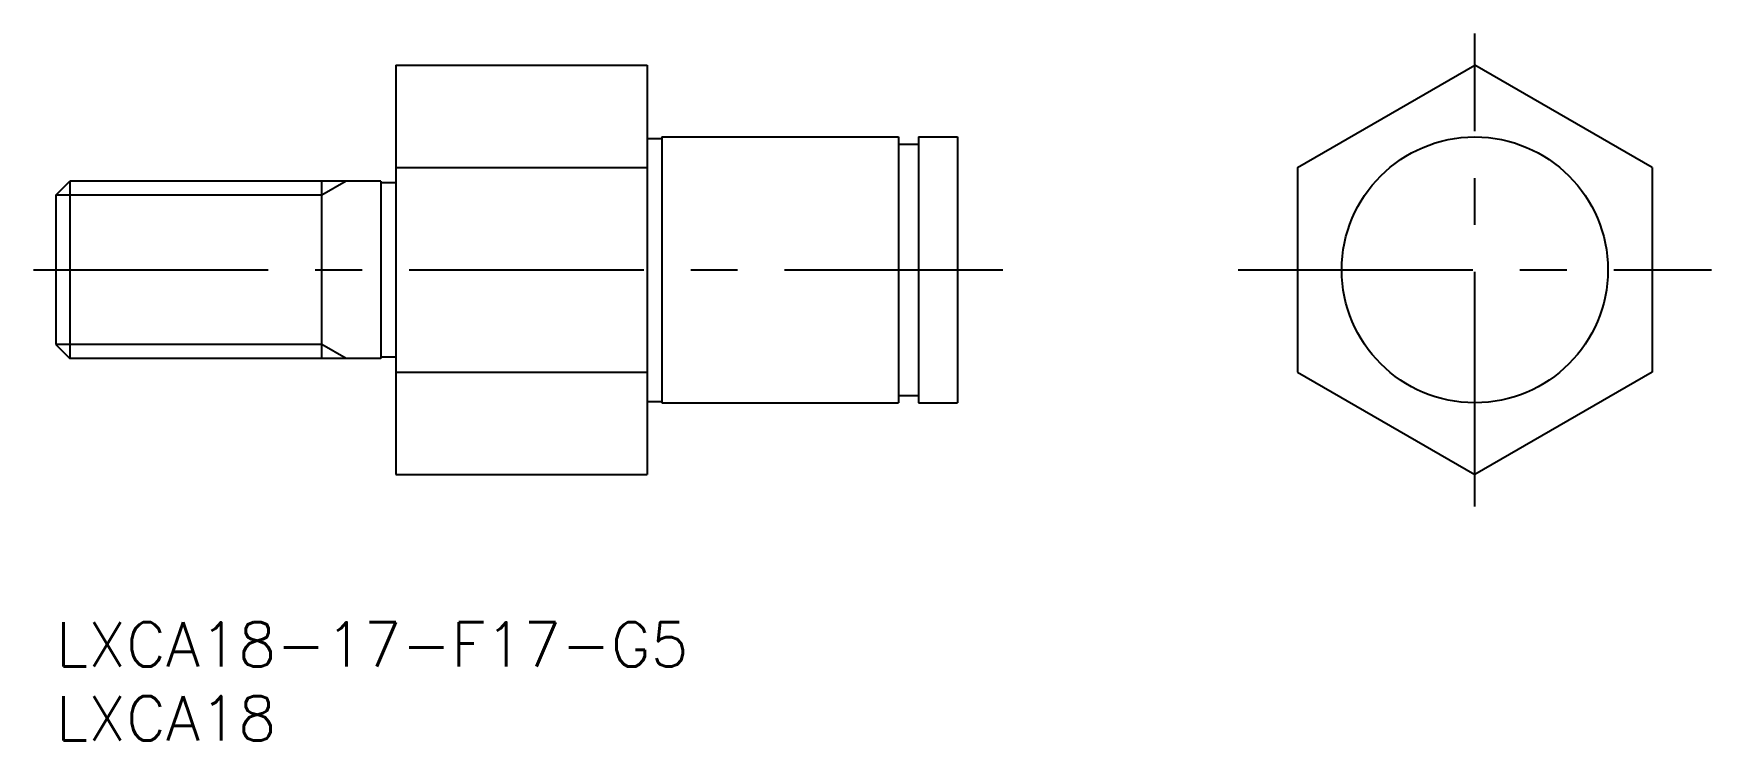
# Model space of a CAD drawing. Extents: x -2 to 112, y -8 to 40.
import ezdxf

# ---------------------------------------------------------------- set-up
doc = ezdxf.new("R2010")
doc.units = 0
doc.header["$LTSCALE"] = 0.5
doc.linetypes.add('CENTER', pattern=[50.8, 31.75, -6.35, 6.35, -6.35])
for name, color, linetype in [('MSM_CENTER', 1, 'CENTER'), ('MSM_CONTINUOUS', 7, 'CONTINUOUS'), ('MSM_NARROW', 5, 'CONTINUOUS'), ('MSM_PART_NUMBER', 7, 'CONTINUOUS')]:
    doc.layers.add(name, color=color, linetype=linetype)
doc.styles.get("Standard").update_dxf_attribs({"font": 'txt.shx', "height": 3, "bigfont": 'bigfont.shx'})

# ---------------------------------------------------------------- blocks, each defined once
blk = doc.blocks.new('*U9')
at = {"layer": 'MSM_PART_NUMBER'}
blk.add_text('LXCA18-17-F17-G5', height=3, dxfattribs=at).set_placement((0, -3))
blk = doc.blocks.new('*U10')
at = {"layer": 'MSM_PART_NUMBER'}
blk.add_text('LXCA18', height=3, dxfattribs=at).set_placement((0, -8))

msp = doc.modelspace()

# ---------------------------------------------------------------- linework, layer by layer
at = {"layer": 'MSM_CENTER'}
for p, q in [((95.99, 7.85), (95.99, 39.86)), ((-1.5, 23.86), (64.06, 23.86)), ((79.99, 23.86), (111.99, 23.86))]:
    msp.add_line(p, q, dxfattribs=at)
at = {"layer": 'MSM_CONTINUOUS'}
for p, q in [((23, 37.71), (23, 10)), ((23, 37.71), (40, 37.71)), ((40, 37.71), (40, 10)), ((83.99, 30.78), (95.99, 37.71)), ((107.99, 30.78), (95.99, 37.71)), ((40, 32.76), (41, 32.76)), ((41, 32.86), (57, 32.86)), ((41, 32.86), (41, 14.86)), ((57, 32.86), (57, 14.86)), ((57, 32.36), (58.35, 32.36)), ((58.35, 32.86), (61, 32.86)), ((58.35, 32.86), (58.35, 14.86)), ((61, 32.86), (61, 14.86)), ((23, 30.78), (40, 30.78)), ((83.99, 30.78), (83.99, 16.93)), ((107.99, 30.78), (107.99, 16.93)), ((0, 28.91), (0.95, 29.86)), ((0.95, 29.86), (0.95, 17.86)), ((22, 29.86), (0.95, 29.86)), ((18, 17.86), (18, 29.86)), ((22, 29.86), (22, 17.86)), ((23, 29.76), (22, 29.76)), ((0, 28.91), (0, 18.8)), ((0, 18.8), (0.95, 17.86)), ((22, 17.86), (0.95, 17.86)), ((23, 17.96), (22, 17.96)), ((23, 16.93), (40, 16.93)), ((83.99, 16.93), (95.99, 10)), ((107.99, 16.93), (95.99, 10)), ((40, 14.96), (41, 14.96)), ((41, 14.86), (57, 14.86)), ((57, 15.36), (58.35, 15.36)), ((58.35, 14.86), (61, 14.86)), ((23, 10), (40, 10))]:
    msp.add_line(p, q, dxfattribs=at)
msp.add_circle((95.99, 23.86), 9, dxfattribs=at)
at = {"layer": 'MSM_NARROW'}
for p, q in [((19.64, 29.86), (18, 28.91)), ((18, 28.91), (0, 28.91)), ((18, 18.8), (0, 18.8)), ((19.64, 17.86), (18, 18.8))]:
    msp.add_line(p, q, dxfattribs=at)

# ---------------------------------------------------------------- block references
at = {"layer": 'MSM_CONTINUOUS'}
for name in ['*U9', '*U10']:
    msp.add_blockref(name, (0, 0), dxfattribs=at)

doc.saveas('drawing.dxf')
